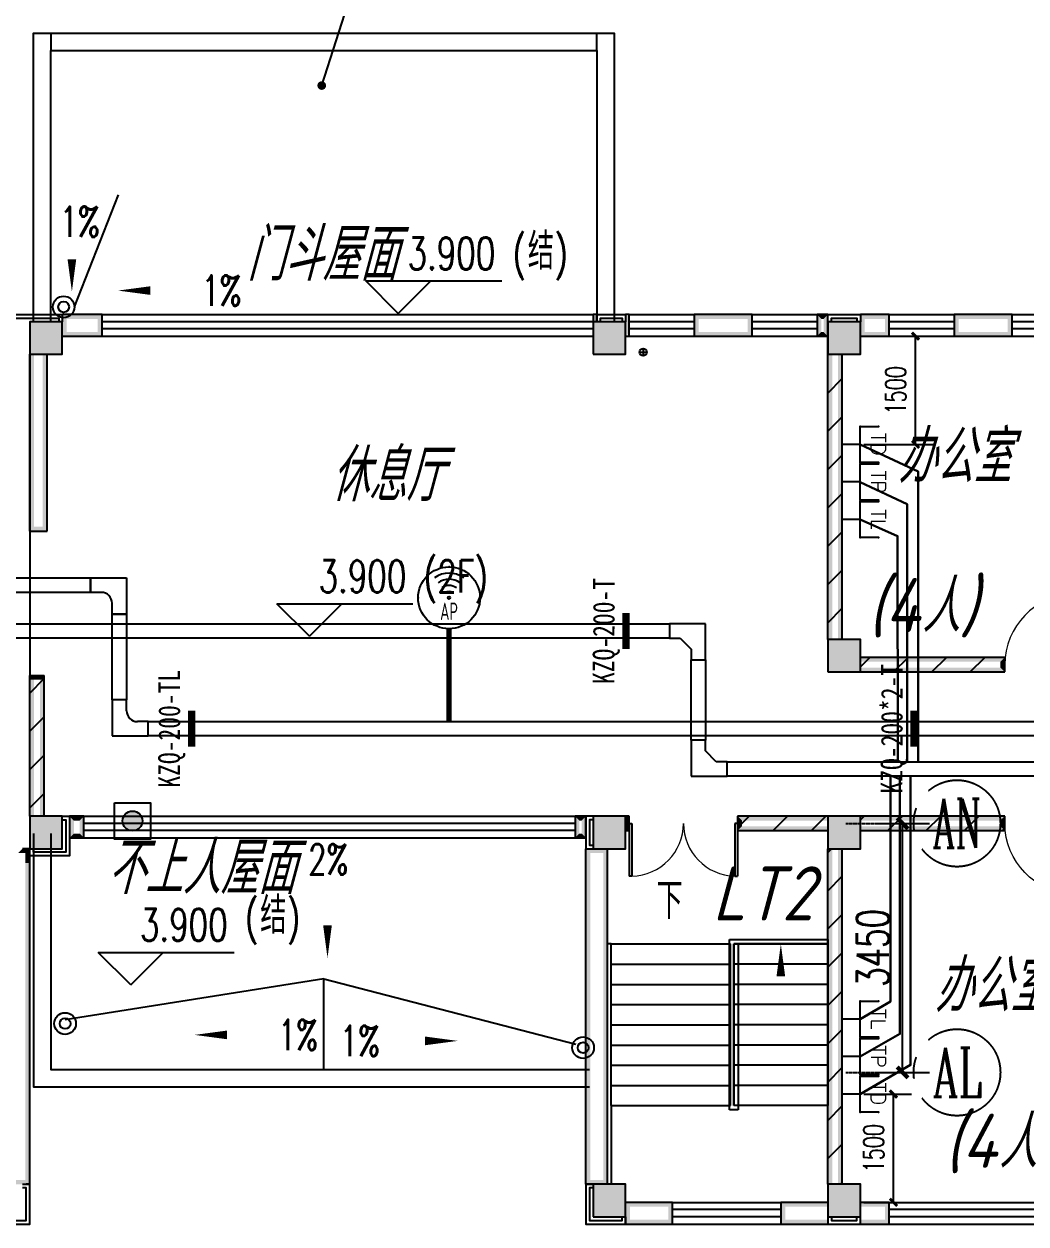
# Model space of a CAD drawing. Extents: x 1241380 to 1952554, y 1012187 to 1766051.
# Drawn here: x 1626485 to 1640358, y 1104713 to 1121338 of the extents above; entities that cross this region are included whole.
import ezdxf
from ezdxf.enums import TextEntityAlignment as Align

# ---------------------------------------------------------------- set-up
doc = ezdxf.new("R2010")
doc.units = 0
doc.linetypes.add('CENTER', pattern=[2, 1.25, -0.25, 0.25, -0.25])
for name, color, linetype in [('1-建筑底图', 8, 'Continuous'), ('AXIS', 251, 'CENTER'), ('AXIS_TEXT', 7, 'Continuous'), ('CABLETRAY_PDS', 4, 'Continuous'), ('EQUIP-通讯', 3, 'Continuous'), ('PUB_DIM', 11, 'Continuous'), ('PUB_HATCH', 8, 'Continuous'), ('TEL_DIM', 3, 'Continuous'), ('WIRE-综合布线', 5, 'Continuous'), ('光纤点位', 3, 'Continuous'), ('内网桥架', 1, 'Continuous'), ('填充', 8, 'Continuous'), ('抗震支吊架', 2, 'Continuous'), ('排水', 153, 'Continuous'), ('红机电话', 3, 'Continuous'), ('蓝机电话', 3, 'Continuous')]:
    doc.layers.add(name, color=color, linetype=linetype)
doc.layers.add('内网线路', color=1, linetype='Continuous', lineweight=30)
doc.styles.add('_TCH_AXIS', font='COMPLEX', dxfattribs={"bigfont": 'GBCBIG'})
doc.styles.add('_TCH_DIM', font='SIMPLEX', dxfattribs={"bigfont": 'GBCBIG'})
doc.styles.add('_TCH_DIM_T3', font='SIMPLEX', dxfattribs={"width": 0.705882, "bigfont": 'GBCBIG'})
doc.styles.add('_TEL_ATTDEF', font='GBENOR', dxfattribs={"width": 0.8, "height": 3, "bigfont": 'GBCBIG'})
doc.styles.add('_TEL_DIM', font='SIMPLEX', dxfattribs={"width": 0.8, "height": 3.5, "bigfont": 'HZTXT'})
doc.styles.add('A_DIM', font='SIMPLEX', dxfattribs={"width": 0.7, "bigfont": 'HZ'})
doc.styles.add('A_DIM_T3', font='SIMPLEX', dxfattribs={"width": 0.7, "bigfont": 'HZ'})
doc.styles.add('COMPLEX', font='COMPLEX')
doc.styles.add('kzcad', font='', dxfattribs={"width": 0.8})
doc.styles.get("Standard").update_dxf_attribs({"font": 'gbeitc.shx', "bigfont": 'gbcbig.shx'})
doc.styles.get('kzcad').set_extended_font_data('SimSun')
doc.linetypes.add('JIEDI', pattern='A,1.25,-0.25,0.25,-0.25,0.625,["/",Standard,S=0.6,R=0,X=0,Y=-0.3],0.625,-0.25,0.25,-0.25', length=4)
doc.dimstyles.new('_TCH_ARCH&&100', dxfattribs={"dimtxt": 280, "dimasz": 100, "dimexe": 250, "dimexo": 300, "dimgap": 135, "dimtad": 1, "dimdec": 0, "dimzin": 0, "dimdsep": 46, "dimtxsty": 'A_DIM_T3', "dimblk": 'ARCHTICK', "dimcen": 0.09, "dimclrt": 7, "dimazin": 2, "dimtfac": 1, "dimtdec": 0, "dimtix": 1, "dimtmove": 2, "dimatfit": 3, "dimfxl": 100, "dimtolj": 1, "dimtzin": 0, "dimarcsym": 0})
doc.dimstyles.new('_TCH_ARCH&&150', dxfattribs={"dimtxt": 446.25, "dimasz": 150, "dimexe": 375, "dimexo": 450, "dimgap": 189.375, "dimtad": 1, "dimdec": 0, "dimzin": 0, "dimdsep": 46, "dimtxsty": '_TCH_DIM_T3', "dimblk": 'ARCHTICK', "dimcen": 0.09, "dimclrt": 7, "dimazin": 2, "dimtfac": 1, "dimtdec": 0, "dimtix": 1, "dimtmove": 2, "dimatfit": 3, "dimfxl": 1, "dimtolj": 1, "dimtzin": 0, "dimarcsym": 0})
pattern_1 = [(45, (933820.03, 485085.73), (-265.16515, 265.16515), [])]

# ---------------------------------------------------------------- blocks, each defined once
blk = doc.blocks.new('_AXISO')
blk.add_circle((0, 0), 0.5)
at = {"layer": 'AXIS_TEXT', "style": 'COMPLEX', "width": 1.041667}
blk.add_attdef('A', text='', height=0.56, dxfattribs=at).set_placement((-0.25, -0.28), (0.25, -0.28), align=Align.FIT)
blk = doc.blocks.new('_ArchTick')
at = {"color": 0, "linetype": 'ByBlock', "const_width": 0.4}
blk.add_lwpolyline([(-0.5, -0.5), (0.5, 0.5)], dxfattribs=at)
blk = doc.blocks.new('*D65')
at = {"layer": 'Defpoints', "color": 0}
for p in [(993858, 854742), (994642, 854742), (993858, 851292)]:
    blk.add_point(p, dxfattribs=at)
at = {"layer": 'PUB_DIM', "color": 0, "lineweight": -2, "transparency": 16777216}
for p, q in [((994308, 854742), (995017, 854742)), ((994642, 851292), (994642, 854742)), ((994308, 851292), (995017, 851292))]:
    blk.add_line(p, q, dxfattribs=at)
at = {"layer": 'PUB_DIM', "color": 0, "lineweight": -2, "transparency": 16777216, "xscale": 150, "yscale": 150, "zscale": 150}
for p, rotation in [((994642, 854742), 90), ((994642, 851292), 270)]:
    blk.add_blockref('_ArchTick', p, dxfattribs=dict(at, rotation=rotation))
at = {"layer": 'PUB_DIM', "color": 7, "transparency": 16777216, "insert": (994230, 853017), "char_height": 446.2, "attachment_point": 5, "rotation": 90, "style": '_TCH_DIM_T3'}
blk.add_mtext('\\A1;3450', dxfattribs=at)
blk = doc.blocks.new('np')
at = {"layer": '排水'}
for radius in [150, 75]:
    blk.add_circle((345955, 781714), radius, dxfattribs=at)
blk = doc.blocks.new('ng')
at = {"layer": '排水'}
for p, q in [((346041, 781408), (346041, 781308)), ((345991, 781358), (346091, 781358))]:
    blk.add_line(p, q, dxfattribs=at)
blk.add_circle((346041, 781358), 50, dxfattribs=at)
blk = doc.blocks.new('雨水管')
at = {"layer": '排水'}
blk.add_blockref('ng', (644960, -48837), dxfattribs=at)
blk = doc.blocks.new('xfjyc')
at = {"layer": '填充'}
h = blk.add_hatch(color=1, dxfattribs=at)
h.dxf.hatch_style = 1
edge = h.paths.add_edge_path()
edge.add_arc((250, 250), 137, 0, 360)
blk.add_lwpolyline([(0, 500), (500, 500), (500, 0), (0, 0)], close=True)
at = {"color": 1}
blk.add_circle((250, 250), 137, dxfattribs=at)
blk = doc.blocks.new('$WINLIB2D$00000001')
at = {"color": 0}
for points in [[(-0.5, 0.5), (-0.5, -0.5)], [(-0.5, 0.5), (0.5, 0.5)], [(0.5, -0.5), (0.5, 0.5)], [(0.5, 0.1667), (-0.5, 0.1667)], [(0.5, -0.1667), (-0.5, -0.1667)], [(-0.5, -0.5), (0.5, -0.5)]]:
    blk.add_lwpolyline(points, dxfattribs=at)
blk = doc.blocks.new('$DorLib2D$00000001')
at = {"color": 0}
for p, q in [((0.45, 0.975), (0.5, 0.975)), ((0.45, 0), (0.45, 0.975)), ((0.5, 0), (0.5, 0.975)), ((0.5, 0), (0.45, 0))]:
    blk.add_line(p, q, dxfattribs=at)
at = {"color": 0, "lineweight": 13}
blk.add_arc((0.475, 0), 0.975, 91.4693, 180, dxfattribs=at)
blk = doc.blocks.new('_FZH')
blk.add_lwpolyline([(-0.5, -0.5), (0.5, -0.5), (0.5, 0.5), (-0.5, 0.5)], close=True)
at = {"layer": 'PUB_HATCH'}
blk.add_solid([(-0.5, -0.5), (0.5, -0.5), (-0.5, 0.5), (0.5, 0.5)], dxfattribs=at)
blk = doc.blocks.new('$DorLib2D$00000002')
at = {"color": 0}
for p, q in [((-0.5, 0), (-0.5, 0.4875)), ((-0.475, 0.4875), (-0.5, 0.4875)), ((-0.475, 0), (-0.475, 0.4875)), ((0.475, 0), (0.475, 0.4875)), ((0.475, 0.4875), (0.5, 0.4875)), ((0.5, 0), (0.5, 0.4875)), ((-0.5, 0), (-0.475, 0)), ((0.5, 0), (0.475, 0))]:
    blk.add_line(p, q, dxfattribs=at)
at = {"color": 0, "lineweight": 13}
for centre, start, end in [((-0.4875, 0), 0, 88.53072), ((0.4875, 0), 91.46928, 180)]:
    blk.add_arc(centre, 0.4875, start, end, dxfattribs=at)
blk = doc.blocks.new('$equip_U$00000091(win7-PC-wzy)')
for radius in [0.714, 0.0272]:
    blk.add_circle((0, 0), radius)
for radius in [0.571, 0.428, 0.285, 0.143]:
    blk.add_arc((0, 0), radius, 53.7049, 126.2951)
for p in [(0, 0.714), (-0.714, 0), (0.714, 0), (0, -0.714)]:
    blk.add_point(p)
at = {"color": 7, "style": '_TEL_DIM', "flags": 1}
for tag in ['A', 'REMARK']:
    blk.add_attdef(tag, text='', height=0.00002, dxfattribs=at).set_placement((0, 0), align=Align.MIDDLE_CENTER)
at = {"color": 7, "style": '_TEL_DIM', "width": 0.7}
blk.add_attdef('$TEXT$', text='', height=0.4, dxfattribs=at).set_placement((0, -0.31), align=Align.MIDDLE_CENTER)
blk = doc.blocks.new('$equip$00001867')
for p, q in [((-0.5, 0.499), (-0.5, 0.999)), ((0.5, 0.999), (0.5, 0.499)), ((0.5, 0.499), (-0.5, 0.499)), ((0, 0.5), (0, 0))]:
    blk.add_line(p, q)
for p in [(-0.5, 0.999), (0.5, 0.999), (-0.5, 0.499), (0.5, 0.499), (0, 0)]:
    blk.add_point(p)
at = {"color": 7, "style": '_TEL_DIM'}
blk.add_attdef('$TEXT$', text='', height=0.4, dxfattribs=at).set_placement((0, 0.999), align=Align.MIDDLE_CENTER)
at = {"color": 7, "style": '_TEL_DIM', "flags": 1}
blk.add_attdef('A', text='', height=0.00002, dxfattribs=at).set_placement((0, 0), align=Align.MIDDLE_CENTER)
blk = doc.blocks.new('$equip$00002670')
for p, q in [((-0.5, 0.499), (-0.5, 0.999)), ((0.5, 0.999), (0.5, 0.499)), ((0.5, 0.499), (-0.5, 0.499)), ((0, 0.5), (0, 0))]:
    blk.add_line(p, q)
for p in [(-0.5, 0.999), (0.5, 0.999), (-0.5, 0.499), (0.5, 0.499), (0, 0)]:
    blk.add_point(p)
at = {"color": 7, "style": '_TEL_DIM'}
blk.add_attdef('$TEXT$', text='', height=0.4, dxfattribs=at).set_placement((0, 0.999), align=Align.MIDDLE_CENTER)
at = {"color": 7, "style": '_TEL_DIM', "flags": 1}
blk.add_attdef('A', text='', height=0.000025, dxfattribs=at).set_placement((0, 0), align=Align.MIDDLE_CENTER)
blk = doc.blocks.new('*D376')
at = {"layer": 'Defpoints', "color": 0}
for p in [(1637815, 1106513), (1638523, 1106513), (1637815, 1105013)]:
    blk.add_point(p, dxfattribs=at)
at = {"layer": 'TEL_DIM', "color": 0, "lineweight": -2, "transparency": 16777216}
for p, q in [((1638115, 1106513), (1638773, 1106513)), ((1638523, 1105013), (1638523, 1106513)), ((1638115, 1105013), (1638773, 1105013))]:
    blk.add_line(p, q, dxfattribs=at)
at = {"layer": 'TEL_DIM', "color": 0, "lineweight": -2, "transparency": 16777216, "xscale": 100, "yscale": 100, "zscale": 100}
for p, rotation in [((1638523, 1106513), 90), ((1638523, 1105013), 270)]:
    blk.add_blockref('_ArchTick', p, dxfattribs=dict(at, rotation=rotation))
at = {"layer": 'TEL_DIM', "color": 7, "transparency": 16777216, "insert": (1638248, 1105763), "char_height": 280, "attachment_point": 5, "rotation": 90, "style": 'A_DIM_T3'}
blk.add_mtext('\\A1;1500', dxfattribs=at)
blk = doc.blocks.new('*D402')
at = {"layer": 'Defpoints', "color": 0}
for p in [(1637815, 1117013), (1638829, 1117013), (1637815, 1115513)]:
    blk.add_point(p, dxfattribs=at)
at = {"layer": 'TEL_DIM', "color": 0, "lineweight": -2, "transparency": 16777216}
for p, q in [((1638115, 1117013), (1639079, 1117013)), ((1638829, 1115513), (1638829, 1117013)), ((1638115, 1115513), (1639079, 1115513))]:
    blk.add_line(p, q, dxfattribs=at)
at = {"layer": 'TEL_DIM', "color": 0, "lineweight": -2, "transparency": 16777216, "xscale": 100, "yscale": 100, "zscale": 100}
for p, rotation in [((1638829, 1117013), 90), ((1638829, 1115513), 270)]:
    blk.add_blockref('_ArchTick', p, dxfattribs=dict(at, rotation=rotation))
at = {"layer": 'TEL_DIM', "color": 7, "transparency": 16777216, "insert": (1638554, 1116263), "char_height": 280, "attachment_point": 5, "rotation": 90, "style": 'A_DIM_T3'}
blk.add_mtext('\\A1;1500', dxfattribs=at)
blk = doc.blocks.new('ERT')
at = {"layer": 'AXIS'}
for p, q in [((993858.2, 854742.1), (994796.2, 854742.1)), ((993858.2, 851292.1), (994796.2, 851292.1))]:
    blk.add_line(p, q, dxfattribs=at)
ref = blk.add_blockref('_AXISO', (995396.2, 854742.1), dxfattribs=dict(at, xscale=1200, yscale=1200, zscale=1200))
ref.add_attrib('A', 'AN', dxfattribs={"layer": 'AXIS_TEXT', "height": 678.82, "style": '_TCH_AXIS', "width": 0.525}).set_placement((995056.8, 854402.7), (995735.6, 854402.7), align=Align.FIT)
ref = blk.add_blockref('_AXISO', (995396.2, 851292.1), dxfattribs=dict(at, xscale=1200, yscale=1200, zscale=1200))
ref.add_attrib('A', 'AL', dxfattribs={"layer": 'AXIS_TEXT', "height": 678.82, "style": '_TCH_AXIS', "width": 0.583333}).set_placement((995056.8, 850952.7), (995735.6, 850952.7), align=Align.FIT)
at = {"layer": 'PUB_DIM'}
dim = blk.add_aligned_dim(p1=(993858.2, 851292.1), p2=(993858.2, 854742.1), distance=-784, dimstyle='_TCH_ARCH&&150', dxfattribs=at)
dim.commit()
dim.dimension.update_dxf_attribs({"geometry": '*D65', "text_midpoint": (994229.7, 853017.1)})
blk = doc.blocks.new('1-二层建筑底图')
at = {"layer": '1-建筑底图'}
for points in [[(1627015, 1162421), (1626565, 1162421), (1626625, 1162361), (1626955, 1162361)], [(1626565, 1162421), (1626565, 1161971), (1626625, 1162031), (1626625, 1162361)], [(1627015, 1161971), (1627015, 1162421), (1626955, 1162361), (1626955, 1162031)], [(1627565, 1162521), (1627015, 1162521), (1627075, 1162461), (1627505, 1162461)], [(1627015, 1162521), (1627015, 1162221), (1627075, 1162281), (1627075, 1162461)], [(1627565, 1162221), (1627565, 1162521), (1627505, 1162461), (1627505, 1162281)], [(1634365, 1162271), (1634365, 1162421), (1634415, 1162421), (1634415, 1162521), (1634355, 1162461), (1634355, 1162281)], [(1634365, 1162221), (1634365, 1162421), (1634425, 1162421), (1634425, 1162461), (1634365, 1162521)], [(1634815, 1162421), (1634365, 1162421), (1634425, 1162361), (1634755, 1162361)], [(1634365, 1162421), (1634365, 1161971), (1634425, 1162031), (1634425, 1162361)], [(1634815, 1161971), (1634815, 1162421), (1634755, 1162361), (1634755, 1162031)], [(1634805, 1162421), (1634815, 1162421), (1634815, 1162271), (1634865, 1162221), (1634865, 1162521), (1634805, 1162461)], [(1634815, 1162421), (1634815, 1162421), (1634815, 1162221), (1634875, 1162281), (1634875, 1162461), (1634815, 1162521)], [(1636565, 1162521), (1635765, 1162521), (1635825, 1162461), (1636505, 1162461)], [(1635765, 1162521), (1635765, 1162221), (1635825, 1162281), (1635825, 1162461)], [(1636565, 1162221), (1636565, 1162521), (1636505, 1162461), (1636505, 1162281)], [(1637615, 1162521), (1637465, 1162521), (1637525, 1162461), (1637555, 1162461)], [(1637465, 1162521), (1637465, 1162221), (1637525, 1162281), (1637525, 1162461)], [(1637615, 1162221), (1637615, 1162521), (1637555, 1162461), (1637555, 1162281)], [(1638065, 1162421), (1637615, 1162421), (1637675, 1162361), (1638005, 1162361)], [(1637615, 1162421), (1637615, 1161971), (1637675, 1162031), (1637675, 1162361)], [(1638065, 1161971), (1638065, 1162421), (1638005, 1162361), (1638005, 1162031)], [(1638465, 1162521), (1638065, 1162521), (1638125, 1162461), (1638405, 1162461)], [(1638065, 1162421), (1638065, 1162421), (1638065, 1162221), (1638125, 1162281), (1638125, 1162461), (1638065, 1162521)], [(1638465, 1162221), (1638465, 1162521), (1638405, 1162461), (1638405, 1162281)], [(1640165, 1162521), (1639365, 1162521), (1639425, 1162461), (1640105, 1162461)], [(1639365, 1162521), (1639365, 1162221), (1639425, 1162281), (1639425, 1162461)], [(1640165, 1162221), (1640165, 1162521), (1640105, 1162461), (1640105, 1162281)], [(1627015, 1162221), (1627565, 1162221), (1627505, 1162281), (1627075, 1162281)], [(1635765, 1162221), (1636565, 1162221), (1636505, 1162281), (1635825, 1162281)], [(1637465, 1162221), (1637615, 1162221), (1637555, 1162281), (1637525, 1162281)], [(1637675, 1161971), (1637615, 1161971), (1637615, 1162321), (1637615, 1162321), (1637615, 1158021), (1637675, 1158021)], [(1637615, 1162261), (1637615, 1162321), (1637615, 1162321), (1637615, 1162261)], [(1638065, 1162221), (1638065, 1162221), (1638465, 1162221), (1638405, 1162281), (1638125, 1162281)], [(1639365, 1162221), (1640165, 1162221), (1640105, 1162281), (1639425, 1162281)], [(1626565, 1161971), (1627015, 1161971), (1626955, 1162031), (1626625, 1162031)], [(1626625, 1161971), (1626565, 1161971), (1626565, 1159521), (1626625, 1159521)], [(1626805, 1161971), (1626745, 1161971), (1626745, 1159521), (1626805, 1159521)], [(1634365, 1161971), (1634815, 1161971), (1634755, 1162031), (1634425, 1162031)], [(1637615, 1161971), (1638065, 1161971), (1638005, 1162031), (1637675, 1162031)], [(1637815, 1161971), (1637755, 1161971), (1637755, 1158021), (1637815, 1158021)], [(1626565, 1159521), (1626805, 1159521), (1626805, 1159581), (1626565, 1159581)], [(1638065, 1158021), (1637615, 1158021), (1637675, 1157961), (1638005, 1157961)], [(1637615, 1158021), (1637615, 1157571), (1637675, 1157631), (1637675, 1157961)], [(1638065, 1157571), (1638065, 1158021), (1638005, 1157961), (1638005, 1157631)], [(1638065, 1157771), (1638065, 1157711), (1640005, 1157711), (1640065, 1157771)], [(1640065, 1157571), (1640065, 1157771), (1640005, 1157711), (1640005, 1157631)], [(1637615, 1157571), (1638065, 1157571), (1638005, 1157631), (1637675, 1157631)], [(1638065, 1157631), (1638065, 1157571), (1640065, 1157571), (1640005, 1157631)], [(1626565, 1155571), (1626625, 1155571), (1626625, 1157521), (1626565, 1157521)], [(1626565, 1157521), (1626565, 1157461), (1626765, 1157461), (1626765, 1157521)], [(1626705, 1155571), (1626765, 1155571), (1626765, 1157521), (1626705, 1157521)], [(1627015, 1155571), (1626565, 1155571), (1626625, 1155511), (1626955, 1155511)], [(1626565, 1155571), (1626565, 1155121), (1626625, 1155181), (1626625, 1155511)], [(1627015, 1155121), (1627015, 1155571), (1626955, 1155511), (1626955, 1155181)], [(1627315, 1155571), (1627115, 1155571), (1627175, 1155511), (1627255, 1155511)], [(1627115, 1155571), (1627115, 1155271), (1627175, 1155331), (1627175, 1155511)], [(1627315, 1155271), (1627315, 1155571), (1627255, 1155511), (1627255, 1155331)], [(1634265, 1155571), (1634115, 1155571), (1634175, 1155511), (1634205, 1155511)], [(1634115, 1155571), (1634115, 1155271), (1634175, 1155331), (1634175, 1155511)], [(1634265, 1155271), (1634265, 1155571), (1634205, 1155511), (1634205, 1155331)], [(1634815, 1155571), (1634365, 1155571), (1634425, 1155511), (1634755, 1155511)], [(1634365, 1155571), (1634365, 1155121), (1634425, 1155181), (1634425, 1155511)], [(1634815, 1155121), (1634815, 1155571), (1634755, 1155511), (1634755, 1155181)], [(1634815, 1155521), (1634815, 1155421), (1634865, 1155371), (1634865, 1155571)], [(1634815, 1155571), (1634815, 1155521), (1634865, 1155571)], [(1637615, 1155511), (1637615, 1155571), (1636365, 1155571), (1636425, 1155511)], [(1636365, 1155571), (1636365, 1155371), (1636425, 1155431), (1636425, 1155511)], [(1638065, 1155571), (1637615, 1155571), (1637675, 1155511), (1638005, 1155511)], [(1637615, 1155571), (1637615, 1155121), (1637675, 1155181), (1637675, 1155511)], [(1638065, 1155121), (1638065, 1155571), (1638005, 1155511), (1638005, 1155181)], [(1638065, 1155571), (1638065, 1155511), (1640005, 1155511), (1640065, 1155571)], [(1640065, 1155371), (1640065, 1155571), (1640005, 1155511), (1640005, 1155431)], [(1627115, 1155271), (1627315, 1155271), (1627255, 1155331), (1627175, 1155331)], [(1634115, 1155271), (1634265, 1155271), (1634205, 1155331), (1634175, 1155331)], [(1634815, 1155421), (1634815, 1155371), (1634865, 1155371)], [(1637615, 1155371), (1637615, 1155431), (1636425, 1155431), (1636365, 1155371)], [(1638065, 1155431), (1638065, 1155371), (1640065, 1155371), (1640005, 1155431)], [(1626565, 1155121), (1626465, 1155121), (1626405, 1155061), (1626565, 1155061)], [(1626565, 1154921), (1626565, 1155121), (1626505, 1155121), (1626505, 1154921)], [(1626565, 1155121), (1627015, 1155121), (1626955, 1155181), (1626625, 1155181)], [(1634265, 1150471), (1634325, 1150471), (1634325, 1155121), (1634265, 1155121)], [(1634565, 1155121), (1634365, 1155121), (1634265, 1155121), (1634265, 1155061), (1634565, 1155061)], [(1634365, 1155121), (1634815, 1155121), (1634755, 1155181), (1634425, 1155181)], [(1634565, 1155121), (1634505, 1155121), (1634505, 1150471), (1634565, 1150471)], [(1637615, 1155121), (1638065, 1155121), (1638005, 1155181), (1637675, 1155181)], [(1637675, 1155121), (1637615, 1155121), (1637615, 1150471), (1637675, 1150471)], [(1637815, 1155121), (1637755, 1155121), (1637755, 1150471), (1637815, 1150471)], [(1626565, 1154921), (1626565, 1154921), (1626505, 1154981), (1626565, 1154981)], [(1626565, 1150471), (1626565, 1154921), (1626505, 1154981), (1626505, 1150471)], [(1626265, 1150471), (1626565, 1150471), (1626565, 1150531), (1626265, 1150531)], [(1634265, 1150471), (1634565, 1150471), (1634565, 1150531), (1634265, 1150531)], [(1634815, 1150471), (1634365, 1150471), (1634425, 1150411), (1634755, 1150411)], [(1634365, 1150471), (1634365, 1150021), (1634425, 1150081), (1634425, 1150411)], [(1634815, 1150021), (1634815, 1150471), (1634755, 1150411), (1634755, 1150081)], [(1638065, 1150471), (1637615, 1150471), (1637675, 1150411), (1638005, 1150411)], [(1637615, 1150471), (1637615, 1150021), (1637675, 1150081), (1637675, 1150411)], [(1638065, 1150021), (1638065, 1150471), (1638005, 1150411), (1638005, 1150081)], [(1635465, 1150221), (1634815, 1150221), (1634875, 1150161), (1635405, 1150161)], [(1634815, 1150221), (1634815, 1149921), (1634875, 1149981), (1634875, 1150161)], [(1635465, 1149921), (1635465, 1150221), (1635405, 1150161), (1635405, 1149981)], [(1637615, 1150221), (1636965, 1150221), (1637025, 1150161), (1637615, 1150161)], [(1636965, 1150221), (1636965, 1149921), (1637025, 1149981), (1637025, 1150161)], [(1638465, 1150221), (1638065, 1150221), (1638065, 1150161), (1638405, 1150161)], [(1638465, 1149921), (1638465, 1150221), (1638405, 1150161), (1638405, 1149981)], [(1634365, 1150021), (1634815, 1150021), (1634755, 1150081), (1634425, 1150081)], [(1634815, 1149921), (1635465, 1149921), (1635405, 1149981), (1634875, 1149981)], [(1636965, 1149921), (1637615, 1149921), (1637615, 1149981), (1637025, 1149981)], [(1637615, 1150021), (1638065, 1150021), (1638005, 1150081), (1637675, 1150081)], [(1638065, 1149921), (1638465, 1149921), (1638405, 1149981), (1638065, 1149981)]]:
    blk.add_hatch(color=256, dxfattribs=at).paths.add_polyline_path(points)
h = blk.add_hatch(dxfattribs=at)
h.set_pattern_fill('普通砖', color=256, scale=150, style=0)
h.set_pattern_definition(pattern_1)
h.paths.add_polyline_path([(1637815, 1161971), (1637615, 1161971), (1637615, 1162321), (1637615, 1162321), (1637615, 1158021), (1637815, 1158021)])
h = blk.add_hatch(dxfattribs=at)
h.set_pattern_fill('普通砖', color=256, scale=150, style=0)
h.set_pattern_definition(pattern_1)
h.paths.add_polyline_path([(1638065, 1157771), (1638065, 1157571), (1640065, 1157571), (1640065, 1157771)])
h = blk.add_hatch(dxfattribs=at)
h.set_pattern_fill('普通砖', color=256, scale=150, style=0)
h.set_pattern_definition(pattern_1)
h.paths.add_polyline_path([(1626565, 1155571), (1626765, 1155571), (1626765, 1157521), (1626565, 1157521)])
h = blk.add_hatch(dxfattribs=at)
h.set_pattern_fill('普通砖', color=256, scale=150, style=0)
h.set_pattern_definition(pattern_1)
h.paths.add_polyline_path([(1634815, 1155571), (1634815, 1155371), (1634865, 1155371), (1634865, 1155571)])
h = blk.add_hatch(dxfattribs=at)
h.set_pattern_fill('普通砖', color=256, scale=150, style=0)
h.set_pattern_definition(pattern_1)
h.paths.add_polyline_path([(1637615, 1155371), (1637615, 1155571), (1636365, 1155571), (1636365, 1155371)])
h = blk.add_hatch(dxfattribs=at)
h.set_pattern_fill('普通砖', color=256, scale=150, style=0)
h.set_pattern_definition(pattern_1)
h.paths.add_polyline_path([(1638065, 1155571), (1638065, 1155371), (1640065, 1155371), (1640065, 1155571)])
h = blk.add_hatch(dxfattribs=at)
h.set_pattern_fill('普通砖', color=256, scale=150, style=0)
h.set_pattern_definition(pattern_1)
h.paths.add_polyline_path([(1637815, 1155121), (1637615, 1155121), (1637615, 1150471), (1637815, 1150471)])
for p, q in [((1630607, 1165694), (1631172, 1167445)), ((1627183, 1162627), (1627792, 1164181)), ((1631666, 1162537), (1631216, 1162987)), ((1631216, 1162987), (1633100, 1162987)), ((1631666, 1162537), (1632116, 1162987)), ((1627565, 1162521), (1627015, 1162521)), ((1627015, 1162521), (1627015, 1162421)), ((1627565, 1162221), (1627565, 1162521)), ((1634415, 1162521), (1634365, 1162521)), ((1634365, 1162521), (1634365, 1162421)), ((1634415, 1162421), (1634415, 1162521)), ((1634865, 1162521), (1634815, 1162521)), ((1634815, 1162521), (1634815, 1162421)), ((1634865, 1162221), (1634865, 1162521)), ((1636565, 1162521), (1635765, 1162521)), ((1635765, 1162521), (1635765, 1162221)), ((1636565, 1162221), (1636565, 1162521)), ((1637615, 1162521), (1637465, 1162521)), ((1637465, 1162521), (1637465, 1162221)), ((1637615, 1162221), (1637615, 1162521)), ((1638465, 1162521), (1638065, 1162521)), ((1638065, 1162521), (1638065, 1162421)), ((1638465, 1162221), (1638465, 1162521)), ((1640165, 1162521), (1639365, 1162521)), ((1639365, 1162521), (1639365, 1162221)), ((1640165, 1162221), (1640165, 1162521)), ((1637615, 1158021), (1637615, 1162321)), ((1637615, 1162321), (1637615, 1162321)), ((1627015, 1162221), (1627565, 1162221)), ((1634815, 1162221), (1634865, 1162221)), ((1635765, 1162221), (1636565, 1162221)), ((1637465, 1162221), (1637615, 1162221)), ((1638065, 1162221), (1638465, 1162221)), ((1639365, 1162221), (1640165, 1162221)), ((1626565, 1162056), (1626565, 1157521)), ((1626565, 1159521), (1626565, 1161971)), ((1626805, 1159521), (1626805, 1161971)), ((1637815, 1158021), (1637815, 1161971)), ((1626565, 1159521), (1626805, 1159521)), ((1630436, 1158064), (1629986, 1158514)), ((1629986, 1158514), (1631869, 1158514)), ((1630436, 1158064), (1630886, 1158514)), ((1640065, 1157771), (1638065, 1157771)), ((1640065, 1157571), (1640065, 1157771)), ((1626565, 1155571), (1626565, 1157521)), ((1626565, 1157521), (1626765, 1157521)), ((1626765, 1155571), (1626765, 1157521)), ((1638065, 1157571), (1640065, 1157571)), ((1627315, 1155571), (1627115, 1155571)), ((1627115, 1155571), (1627115, 1155271)), ((1627315, 1155271), (1627315, 1155571)), ((1634265, 1155571), (1634115, 1155571)), ((1634115, 1155571), (1634115, 1155271)), ((1634265, 1155271), (1634265, 1155571)), ((1634865, 1155571), (1634815, 1155571)), ((1634865, 1155371), (1634865, 1155571)), ((1637615, 1155571), (1636365, 1155571)), ((1636365, 1155571), (1636365, 1155371)), ((1640065, 1155571), (1638065, 1155571)), ((1640065, 1155371), (1640065, 1155571)), ((1634815, 1155371), (1634865, 1155371)), ((1636365, 1155371), (1637615, 1155371)), ((1638065, 1155371), (1640065, 1155371)), ((1626565, 1155121), (1626465, 1155121)), ((1626565, 1154921), (1626565, 1155121)), ((1627115, 1155271), (1627315, 1155271)), ((1634115, 1155271), (1634265, 1155271)), ((1634265, 1150471), (1634265, 1155121)), ((1634265, 1155121), (1634365, 1155121)), ((1634565, 1150471), (1634565, 1155121)), ((1637615, 1150471), (1637615, 1155121)), ((1637815, 1150471), (1637815, 1155121)), ((1626565, 1154921), (1626565, 1154921)), ((1626565, 1150471), (1626565, 1154921)), ((1634615, 1151561), (1634615, 1153801)), ((1634615, 1153801), (1636265, 1153801)), ((1636255, 1151501), (1636255, 1153861)), ((1636255, 1153861), (1637615, 1153861)), ((1636265, 1151561), (1636265, 1153801)), ((1636315, 1153801), (1636315, 1151561)), ((1636315, 1151561), (1636315, 1153801)), ((1636315, 1153801), (1637615, 1153801)), ((1636375, 1153801), (1636315, 1153801)), ((1636315, 1153801), (1636315, 1151561)), ((1637615, 1153801), (1636315, 1153801)), ((1636375, 1153801), (1636375, 1151501)), ((1637615, 1153861), (1637615, 1153801)), ((1637615, 1153801), (1637615, 1151561)), ((1627962, 1153234), (1627512, 1153684)), ((1627512, 1153684), (1629395, 1153684)), ((1627962, 1153234), (1628412, 1153684)), ((1634615, 1153521), (1636265, 1153521)), ((1637615, 1153521), (1636315, 1153521)), ((1630635, 1153316), (1627053, 1152748)), ((1630635, 1152061), (1630635, 1153316)), ((1630635, 1153316), (1634126, 1152414)), ((1634615, 1153241), (1636265, 1153241)), ((1637615, 1153241), (1636315, 1153241)), ((1634615, 1152961), (1636265, 1152961)), ((1637615, 1152961), (1636315, 1152961)), ((1634615, 1152681), (1636265, 1152681)), ((1637615, 1152681), (1636315, 1152681)), ((1634615, 1152401), (1636265, 1152401)), ((1637615, 1152401), (1636315, 1152401)), ((1634615, 1152121), (1636265, 1152121)), ((1637615, 1152121), (1636315, 1152121)), ((1634615, 1151841), (1636265, 1151841)), ((1637615, 1151841), (1636315, 1151841)), ((1634615, 1151561), (1636265, 1151561)), ((1636375, 1151501), (1636255, 1151501)), ((1636315, 1151561), (1636315, 1151561)), ((1637615, 1151561), (1636315, 1151561)), ((1626465, 1150471), (1626565, 1150471)), ((1634265, 1150471), (1634365, 1150471)), ((1635465, 1150221), (1634815, 1150221)), ((1635465, 1149921), (1635465, 1150221)), ((1637615, 1150221), (1636965, 1150221)), ((1636965, 1150221), (1636965, 1149921)), ((1638465, 1150221), (1638065, 1150221)), ((1638465, 1149921), (1638465, 1150221)), ((1634815, 1150021), (1634815, 1149921)), ((1634815, 1149921), (1635465, 1149921)), ((1636965, 1149921), (1637615, 1149921)), ((1638065, 1149921), (1638465, 1149921))]:
    blk.add_line(p, q, dxfattribs=at)
for points in [[(1626615, 1166421), (1626615, 1166421), (1634655, 1166421), (1634655, 1166421)], [(1626615, 1162421), (1626615, 1166421), (1634655, 1166421), (1634655, 1162421)], [(1626855, 1166421), (1626855, 1166181), (1634415, 1166181), (1634415, 1166421)], [(1626855, 1162421), (1626855, 1166181), (1634415, 1166181), (1634415, 1162421)], [(1626015, 1162421), (1626015, 1162521), (1627015, 1162521), (1627015, 1162421)], [(1626065, 1162421), (1626065, 1162471), (1626965, 1162471), (1626965, 1162421)], [(1634415, 1162421), (1634415, 1162521), (1634815, 1162521), (1634815, 1162421)], [(1634465, 1162421), (1634465, 1162471), (1634765, 1162471), (1634765, 1162421)], [(1637615, 1162421), (1637615, 1162521), (1638065, 1162521), (1638065, 1162421)], [(1637665, 1162421), (1637665, 1162471), (1638015, 1162471), (1638015, 1162421)], [(1627015, 1155571), (1627115, 1155571), (1627115, 1155021), (1626565, 1155021), (1626565, 1155121)], [(1627015, 1155521), (1627065, 1155521), (1627065, 1155071), (1626615, 1155071), (1626615, 1155121)], [(1634365, 1155571), (1634265, 1155571), (1634265, 1155121), (1634365, 1155121)], [(1634365, 1155521), (1634315, 1155521), (1634315, 1155171), (1634365, 1155171)], [(1626615, 1155331), (1626615, 1151821), (1634315, 1151821)], [(1626855, 1155331), (1626855, 1152061), (1634315, 1152061)], [(1634615, 1153801), (1634565, 1153801)], [(1634615, 1151561), (1634615, 1150471)], [(1626015, 1150021), (1626015, 1149921), (1626565, 1149921), (1626565, 1150471), (1626515, 1150471)], [(1634365, 1150471), (1634265, 1150471), (1634265, 1149921), (1634815, 1149921), (1634815, 1150021)], [(1626065, 1150021), (1626065, 1149971), (1626515, 1149971), (1626515, 1150421), (1626465, 1150421)], [(1634365, 1150421), (1634315, 1150421), (1634315, 1149971), (1634765, 1149971), (1634765, 1150021)], [(1637615, 1150021), (1637615, 1149921), (1638065, 1149921), (1638065, 1150021)], [(1637665, 1150021), (1637665, 1149971), (1638015, 1149971), (1638015, 1150021)]]:
    blk.add_lwpolyline(points, dxfattribs=at)
at = {"layer": '1-建筑底图', "const_width": 60}
blk.add_lwpolyline([(1630598, 1165665, 1), (1630616, 1165722, 1)], format="xyb", close=True, dxfattribs=at)
at = {"layer": '1-建筑底图'}
for points in [[(1627148, 1163835, 0, 0, 0), (1627148, 1162838, 0, 120, 0), (1627148, 1163288, 0, 0, 0)], [(1628783, 1162853, 0, 0, 0), (1627786, 1162853, 0, 120, 0), (1628236, 1162853, 0, 0, 0)], [(1630687, 1154605, 0, 0, 0), (1630687, 1153608, 0, 120, 0), (1630687, 1154058, 0, 0, 0)], [(1635384, 1153988, 0, 0, 0), (1635384, 1151127, 0, 0, 0), (1636964, 1151127, 0, 0, 0), (1636964, 1153801, 0, 120, 0), (1636964, 1153351, 0, 0, 0)], [(1629843, 1152541, 0, 0, 0), (1628846, 1152541, 0, 120, 0), (1629296, 1152541, 0, 0, 0)], [(1631492, 1152458, 0, 0, 0), (1632489, 1152458, 0, 120, 0), (1632039, 1152458, 0, 0, 0)]]:
    blk.add_lwpolyline(points, format="xyseb", dxfattribs=at)
for name, p in [('ERT', (644007, 300729)), ('雨水管', (644057, 429479)), ('np', (1281079, 380912)), ('xfjyc', (1627737, 1155255)), ('np', (1281099, 370984)), ('np', (1288271, 370650))]:
    blk.add_blockref(name, p, dxfattribs=at)
for name, p, xscale, yscale, zscale, rotation in [('_FZH', (1626790, 1162196), 449.9999995146645, 449.9999995146645, 449.9999995146645, 359.9999999772178), ('$WINLIB2D$00000001', (1630965, 1162371), 6800, -300, 6800, 359.9999999997981), ('_FZH', (1634590, 1162196), 449.9999995146645, 449.9999995146645, 449.9999995146645, 359.9999999772178), ('_FZH', (1637840, 1162196), 449.9999995146645, 449.9999995146645, 449.9999995146645, 359.9999999772178), ('_FZH', (1637840, 1157796), 449.9999994899845, 449.9999994899845, 449.9999994899845, 359.9999999772327), ('_FZH', (1626790, 1155346), 449.9999995146645, 449.9999995146645, 449.9999995146645, 359.9999999772178), ('_FZH', (1634590, 1155346), 449.9999995146645, 449.9999995146645, 449.9999995146645, 359.9999999772178), ('_FZH', (1637840, 1155346), 449.9999994899845, 449.9999994899845, 449.9999994899845, 359.9999999772327), ('_FZH', (1634590, 1150246), 449.9999994899845, 449.9999994899845, 449.9999994899845, 359.9999999772327), ('_FZH', (1637840, 1150246), 449.9999994899845, 449.9999994899845, 449.9999994899845, 359.9999999772327), ('$WINLIB2D$00000001', (1636215, 1150071), -1500, 300, -1500, 180), ('$WINLIB2D$00000001', (1639765, 1150071), -2600, 300, -2600, 180)]:
    blk.add_blockref(name, p, dxfattribs=dict(at, xscale=xscale, yscale=yscale, zscale=zscale, rotation=rotation))
for name, p, xscale, yscale, zscale in [('$WINLIB2D$00000001', (1635315, 1162371), 900, -300, 900), ('$WINLIB2D$00000001', (1637015, 1162371), 900, -300, 900), ('$WINLIB2D$00000001', (1638915, 1162371), 900, -300, 900), ('$WINLIB2D$00000001', (1640615, 1162371), 900, -300, 900), ('$DorLib2D$00000001', (1640565, 1157671), 1000, 1000, 1000), ('$WINLIB2D$00000001', (1630715, 1155421), 6800, -300, 6800), ('$DorLib2D$00000002', (1635615, 1155471), -1500, -1500, -1500), ('$DorLib2D$00000001', (1640565, 1155471), 1000, -1000, 1000)]:
    blk.add_blockref(name, p, dxfattribs=dict(at, xscale=xscale, yscale=yscale, zscale=zscale))
for s, height, style, width, p in [('1%', 420, 'A_DIM', 0.7, (1626979, 1163597)), ('3.900', 446.2, '_TCH_DIM', 0.705882, (1631795, 1163144)), ('(', 446, '_TCH_DIM', 0.705882, (1633250, 1163144)), (')', 446, '_TCH_DIM', 0.705882, (1633828, 1163144)), ('1%', 420, 'A_DIM', 0.7, (1628941, 1162643)), ('3.900', 446.2, '_TCH_DIM', 0.705882, (1630564, 1158671)), ('(2F)', 446.2, '_TCH_DIM', 0.705882, (1632019, 1158671)), ('2%', 420, 'A_DIM', 0.7, (1630421, 1154763)), ('(', 446, '_TCH_DIM', 0.705882, (1629545, 1153942)), (')', 446, '_TCH_DIM', 0.705882, (1630124, 1153942)), ('3.900', 446.2, '_TCH_DIM', 0.705882, (1628090, 1153842)), ('1%', 420, 'A_DIM', 0.7, (1630001, 1152331)), ('1%', 420, 'A_DIM', 0.7, (1630858, 1152248))]:
    blk.add_text(s, height=height, dxfattribs=dict(at, style=style, width=width)).set_placement(p)
for s, height, p in [('门斗屋面', 723.4, (1629565, 1162992)), ('办公室', 723.4, (1638582, 1160192)), ('休息厅', 723.4, (1630724, 1159934)), ('(4', 750, (1638164, 1158120)), (')', 750, (1639441, 1158120)), ('人', 723, (1638914, 1158120)), ('不上人屋面', 723.4, (1627631, 1154492)), ('LT2', 750, (1636014, 1154126)), ('办公室', 723.4, (1639090, 1152861)), ('(4', 750, (1639229, 1150698)), ('人', 723, (1639979, 1150698))]:
    blk.add_text(s, height=height, dxfattribs=at).set_placement(p)
at = {"layer": '1-建筑底图', "style": '_TCH_DIM'}
for s, p in [('结', (1633460, 1163144)), ('下', (1635242, 1154146)), ('结', (1629755, 1153942))]:
    blk.add_text(s, height=506, dxfattribs=at).set_placement(p)

msp = doc.modelspace()

# ---------------------------------------------------------------- linework, layer by layer
at = {"layer": 'CABLETRAY_PDS'}
for p, q in [((1571835, 1113663.3), (1627405, 1113663.3)), ((1627405, 1113663.3), (1627905, 1113663.3)), ((1627405, 1113463.3), (1627405, 1113663.3)), ((1627405, 1113663.3), (1627405, 1113463.3)), ((1627905, 1113663.3), (1627905, 1113163.3)), ((1627405, 1113463.3), (1571835, 1113463.3)), ((1627555, 1113463.3), (1627405, 1113463.3)), ((1627705, 1113163.3), (1627705, 1113313.3)), ((1627705, 1113163.3), (1627905, 1113163.3)), ((1627705, 1111974.2), (1627705, 1113163.3)), ((1627905, 1113163.3), (1627705, 1113163.3)), ((1627905, 1113163.3), (1627905, 1111974.2)), ((1627705, 1111974.2), (1627705, 1111474.2)), ((1627905, 1111974.2), (1627705, 1111974.2)), ((1627905, 1111974.2), (1627705, 1111974.2)), ((1627905, 1111824.2), (1627905, 1111974.2)), ((1628205, 1111674.2), (1628055, 1111674.2)), ((1628205, 1111474.2), (1628205, 1111674.2)), ((1628205, 1111474.2), (1628205, 1111674.2)), ((1628205, 1111674.2), (1674615, 1111674.2)), ((1627705, 1111474.2), (1628205, 1111474.2)), ((1674615, 1111474.2), (1628205, 1111474.2))]:
    msp.add_line(p, q, dxfattribs=at)
for centre, start, end in [((1627555, 1113313.3), 0, 90), ((1628055, 1111824.2), 180, 270)]:
    msp.add_arc(centre, 150, start, end, dxfattribs=at)
at = {"layer": 'WIRE-综合布线', "linetype": 'Continuous', "const_width": 75}
msp.add_lwpolyline([(1632370, 1111674.2), (1632370, 1112960)], dxfattribs=at)
at = {"layer": '内网桥架'}
for p, q in [((1584048.7, 1113028.7), (1635420.8, 1113028.7)), ((1635920.8, 1113028.7), (1635420.8, 1113028.7)), ((1635420.8, 1113028.7), (1635420.8, 1112828.7)), ((1635420.8, 1113028.7), (1635420.8, 1112828.7)), ((1635920.8, 1112528.7), (1635920.8, 1113028.7)), ((1635420.8, 1112828.7), (1584048.7, 1112828.7)), ((1635420.8, 1112828.7), (1635570.8, 1112828.7)), ((1635570.8, 1112828.7), (1635720.8, 1112678.7)), ((1635720.8, 1112678.7), (1635720.8, 1112528.7)), ((1635720.8, 1112528.7), (1635920.8, 1112528.7)), ((1635720.8, 1111417.3), (1635720.8, 1112528.7)), ((1635720.8, 1112528.7), (1635920.8, 1112528.7)), ((1635920.8, 1112528.7), (1635920.8, 1111417.3)), ((1635920.8, 1111417.3), (1635720.8, 1111417.3)), ((1635720.8, 1111417.3), (1635720.8, 1110917.3)), ((1635920.8, 1111417.3), (1635720.8, 1111417.3)), ((1635920.8, 1111267.3), (1635920.8, 1111417.3)), ((1636070.8, 1111117.3), (1635920.8, 1111267.3)), ((1636220.8, 1111117.3), (1636070.8, 1111117.3)), ((1636220.8, 1110917.3), (1636220.8, 1111117.3)), ((1636220.8, 1111117.3), (1673987.6, 1111117.3)), ((1636220.8, 1110917.3), (1636220.8, 1111117.3)), ((1635720.8, 1110917.3), (1636220.8, 1110917.3)), ((1673987.6, 1110917.3), (1636220.8, 1110917.3))]:
    msp.add_line(p, q, dxfattribs=at)
at = {"layer": '内网线路'}
for points in [[(1638063.9, 1115513.3), (1638864.2, 1115139.5), (1638864.2, 1111117.3)], [(1638064.1, 1114989.6), (1638711.4, 1114686), (1638711.4, 1111117.3)], [(1638064.4, 1114475), (1638580.5, 1114243), (1638582, 1111117.3)], [(1638064.4, 1107551.6), (1638482.3, 1107794.6), (1638482.3, 1110917.3)], [(1638064.4, 1107033.3), (1638613.3, 1107347.5), (1638613.3, 1110917.3)], [(1638064.4, 1106513.3), (1638760.9, 1106917.6), (1638760.9, 1110917.3)]]:
    msp.add_lwpolyline(points, dxfattribs=at)
at = {"layer": '抗震支吊架', "color": 2, "const_width": 100}
for points in [[(1634820.8, 1112678.7), (1634820.8, 1113178.7)], [(1628805, 1111324.2), (1628805, 1111824.2)], [(1638809, 1111324.2), (1638809, 1111824.2)]]:
    msp.add_lwpolyline(points, dxfattribs=at)

# ---------------------------------------------------------------- block references
at = {"layer": '1-建筑底图', "linetype": 'JIEDI'}
msp.add_blockref('1-二层建筑底图', (0, -45207.9), dxfattribs=at)
at = {"layer": 'EQUIP-通讯', "linetype": 'JIEDI'}
ref = msp.add_blockref('$equip_U$00000091(win7-PC-wzy)', (1632370, 1113388.3), dxfattribs=dict(at, xscale=600, yscale=600, zscale=600))
ref.add_attrib('$TEXT$', 'AP', dxfattribs={"layer": '0', "color": 7, "height": 240, "style": '_TEL_ATTDEF', "width": 0.7}).set_placement((1632370, 1113202), align=Align.MIDDLE_CENTER)
at = {"layer": '光纤点位', "xscale": 500, "yscale": 500, "zscale": 500, "rotation": 270}
for p in [(1637814.9, 1115513.3), (1637814.9, 1106513.3)]:
    msp.add_blockref('$equip$00002670', p, dxfattribs=at).add_auto_attribs({'$TEXT$': 'TD'})
at = {"layer": '红机电话', "xscale": 500, "yscale": 500, "zscale": 500, "rotation": 270}
for p in [(1637814.9, 1114993.3), (1637814.9, 1107033.3)]:
    msp.add_blockref('$equip$00001867', p, dxfattribs=at).add_auto_attribs({'$TEXT$': 'TP'})
at = {"layer": '蓝机电话', "xscale": 500, "yscale": 500, "zscale": 500, "rotation": 270}
for p in [(1637814.9, 1114475), (1637814.9, 1107551.6)]:
    msp.add_blockref('$equip$00001867', p, dxfattribs=at).add_auto_attribs({'$TEXT$': 'TL'})

# ---------------------------------------------------------------- texts
at = {"layer": '抗震支吊架', "color": 2, "style": 'kzcad', "width": 0.8}
for s, p in [('KZQ-200-T', (1634660.8, 1112928.7)), ('KZQ-200*2-T', (1638649, 1111574.2)), ('KZQ-200-TL', (1628645, 1111574.2))]:
    msp.add_text(s, height=300, rotation=89.88539, dxfattribs=at).set_placement(p, align=Align.CENTER)

# ---------------------------------------------------------------- dimensions: what is measured, and where the dimension line sits
at = {"layer": 'TEL_DIM'}
for p1, p2, distance, picture, middle in [((1637814.9, 1115513.3), (1637814.9, 1117013.3), -1014, '*D402', (1638553.9, 1116263.3)), ((1637814.9, 1105013.3), (1637814.9, 1106513.3), -708, '*D376', (1638247.9, 1105763.3))]:
    dim = msp.add_aligned_dim(p1=p1, p2=p2, distance=distance, dimstyle='_TCH_ARCH&&100', dxfattribs=at)
    dim.commit()
    dim.dimension.update_dxf_attribs({"geometry": picture, "text_midpoint": middle})

doc.saveas('drawing.dxf')
